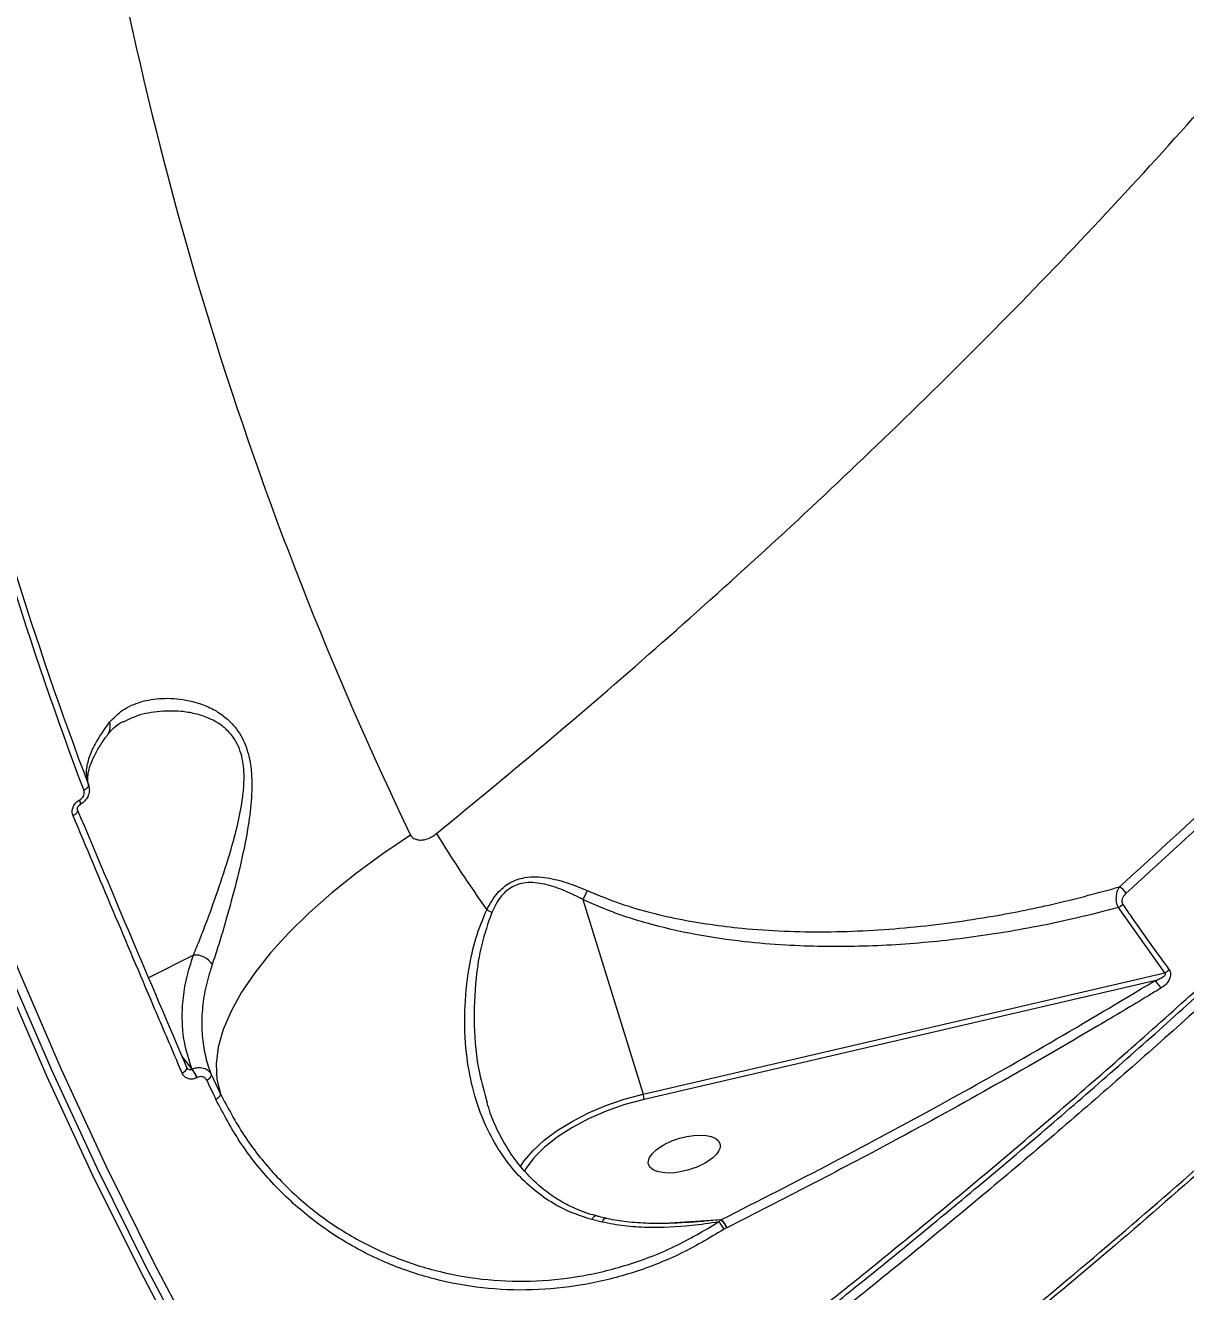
# Model space of a CAD drawing. Header units: millimetres. Extents: x -8092 to 6423, y -6886 to 5604.
# Drawn here: x 112.1 to 257.3, y -2273.8 to -2115.4 of the extents above; entities that cross this region are included whole.
import ezdxf

# ---------------------------------------------------------------- set-up
doc = ezdxf.new("R2010")
doc.units = ezdxf.units.MM
for name, color, linetype in [('DIKOM_ОБЪЕКТ', 7, 'Continuous'), ('DIKOM_РАЗМЕР_ЗОНА', 7, 'Continuous'), ('DIKOM_РАЗМЕР_ОБЪЕКТА', 7, 'Continuous')]:
    doc.layers.add(name, color=color, linetype=linetype)
doc.styles.add('style1', font='arial.ttf', dxfattribs={"width": 0.8})
doc.dimstyles.new('1-50', dxfattribs={"dimtxt": 300, "dimasz": 200, "dimexe": 100, "dimexo": 0, "dimgap": 100, "dimtad": 1, "dimtxsty": 'style1', "dimcen": 200, "dimclrd": 7, "dimclre": 7, "dimclrt": 7, "dimadec": 1, "dimazin": 2, "dimtfac": 1, "dimtmove": 0, "dimatfit": 2, "dimfxl": 0, "dimlwd": 25, "dimlwe": 18, "dimarcsym": 0})

# ---------------------------------------------------------------- blocks, each defined once
blk = doc.blocks.new('*D9')
at = {"layer": 'Defpoints', "color": 0, "transparency": 16777216}
for p in [(-8092.06, -86.27), (4664.84, -1471.84), (4664.84, -6785.92)]:
    blk.add_point(p, dxfattribs=at)
at = {"layer": 'DIKOM_РАЗМЕР_ЗОНА', "color": 7, "lineweight": 18, "transparency": 16777216}
for p, q in [((-8092.06, -86.27), (-8092.06, -6885.92)), ((4664.84, -1471.84), (4664.84, -6885.92))]:
    blk.add_line(p, q, dxfattribs=at)
at = {"layer": 'DIKOM_РАЗМЕР_ЗОНА', "color": 7, "lineweight": 25, "transparency": 16777216}
blk.add_line((-7892.06, -6785.92), (4464.84, -6785.92), dxfattribs=at)
at = {"layer": 'DIKOM_РАЗМЕР_ЗОНА', "color": 7, "transparency": 16777216}
for points in [[(-7892.06, -6752.58), (-7892.06, -6819.25), (-8092.06, -6785.92)], [(4464.84, -6752.58), (4464.84, -6819.25), (4664.84, -6785.92)]]:
    blk.add_solid(points, dxfattribs=at)
at = {"layer": 'DIKOM_РАЗМЕР_ЗОНА', "color": 7, "transparency": 16777216, "insert": (-2159.84, -6532.75), "char_height": 300, "attachment_point": 5, "style": 'style1'}
blk.add_mtext('12760', dxfattribs=at)
blk = doc.blocks.new('*D10')
at = {"layer": 'Defpoints', "color": 0, "transparency": 16777216}
for p in [(-65.22, 5603.5), (2870.75, -5504.88), (6323.39, -5504.88)]:
    blk.add_point(p, dxfattribs=at)
at = {"layer": 'DIKOM_РАЗМЕР_ЗОНА', "color": 7, "lineweight": 18, "transparency": 16777216}
for p, q in [((-65.22, 5603.5), (6423.39, 5603.5)), ((2870.75, -5504.88), (6423.39, -5504.88))]:
    blk.add_line(p, q, dxfattribs=at)
at = {"layer": 'DIKOM_РАЗМЕР_ЗОНА', "color": 7, "lineweight": 25, "transparency": 16777216}
blk.add_line((6323.39, 5403.5), (6323.39, -5304.88), dxfattribs=at)
at = {"layer": 'DIKOM_РАЗМЕР_ЗОНА', "color": 7, "transparency": 16777216}
for points in [[(6290.06, 5403.5), (6356.72, 5403.5), (6323.39, 5603.5)], [(6290.06, -5304.88), (6356.72, -5304.88), (6323.39, -5504.88)]]:
    blk.add_solid(points, dxfattribs=at)
at = {"layer": 'DIKOM_РАЗМЕР_ЗОНА', "color": 7, "transparency": 16777216, "insert": (6070.22, 308.83), "char_height": 300, "attachment_point": 5, "rotation": 90, "style": 'style1'}
blk.add_mtext('11100', dxfattribs=at)
blk = doc.blocks.new('*D11')
at = {"layer": 'Defpoints', "color": 0, "transparency": 16777216}
for p in [(-6092.06, -310.77), (2568.27, -2361.54), (2568.27, -4925.78)]:
    blk.add_point(p, dxfattribs=at)
at = {"layer": 'DIKOM_РАЗМЕР_ОБЪЕКТА', "color": 7, "lineweight": 18, "transparency": 16777216}
for p, q in [((-6092.06, -310.77), (-6092.06, -5025.78)), ((2568.27, -2361.54), (2568.27, -5025.78))]:
    blk.add_line(p, q, dxfattribs=at)
at = {"layer": 'DIKOM_РАЗМЕР_ОБЪЕКТА', "color": 7, "lineweight": 25, "transparency": 16777216}
blk.add_line((-5892.06, -4925.78), (2368.27, -4925.78), dxfattribs=at)
at = {"layer": 'DIKOM_РАЗМЕР_ОБЪЕКТА', "color": 7, "transparency": 16777216}
for points in [[(-5892.06, -4892.44), (-5892.06, -4959.11), (-6092.06, -4925.78)], [(2368.27, -4892.44), (2368.27, -4959.11), (2568.27, -4925.78)]]:
    blk.add_solid(points, dxfattribs=at)
at = {"layer": 'DIKOM_РАЗМЕР_ОБЪЕКТА', "color": 7, "transparency": 16777216, "insert": (-2605.9, -4672.61), "char_height": 300, "attachment_point": 5, "style": 'style1'}
blk.add_mtext('8660', dxfattribs=at)

msp = doc.modelspace()

# ---------------------------------------------------------------- linework, layer by layer
at = {"layer": 'DIKOM_ОБЪЕКТ', "color": 7, "linetype": 'Continuous', "lineweight": 15}
for p, q in [((122.445, -2204.053), (122.468, -2204.02)), ((120.069, -2210.417), (120.03, -2210.265)), ((118.858, -2212.319), (118.881, -2212.307)), ((181.841, -2224.743), (189.38, -2249.087)), ((254.652, -2233.931), (248.847, -2225.741)), ((133.131, -2231.699), (127.517, -2234.542)), ((189.38, -2249.087), (254.652, -2233.931)), ((253.375, -2234.919), (189.506, -2249.75)), ((131.73, -2244.433), (132.943, -2245.969)), ((132.306, -2245.756), (132.272, -2245.706)), ((132.347, -2245.816), (132.314, -2245.752)), ((132.943, -2245.969), (132.966, -2245.956)), ((133.6, -2247.017), (133.576, -2247.03)), ((174.028, -2258.238), (174.441, -2257.573)), ((184.258, -2265.092), (182.992, -2264.779)), ((192.077, -2265.232), (199.201, -2264.778)), ((197.099, -2264.954), (199.167, -2264.785)), ((198.847, -2265.074), (199.167, -2264.785)), ((199.167, -2264.785), (199.201, -2264.778)), ((199.831, -2265.827), (199.531, -2265.995)), ((199.873, -2265.807), (199.831, -2265.827))]:
    msp.add_line(p, q, dxfattribs=at)
at = {"layer": 'DIKOM_ОБЪЕКТ', "color": 7, "linetype": 'Continuous', "lineweight": 15, "flags": 128}
for points in [[(73.37, -2055.873), (73.583, -2068.629), (74.17, -2081.41), (75.131, -2094.208), (76.466, -2107.015), (78.173, -2119.821), (80.252, -2132.618), (82.701, -2145.399), (85.518, -2158.155), (88.702, -2170.877), (92.251, -2183.557), (96.162, -2196.188), (100.433, -2208.759), (105.06, -2221.264), (110.042, -2233.694), (115.374, -2246.041), (121.053, -2258.296), (127.076, -2270.453), (133.438, -2282.502), (140.136, -2294.436), (147.164, -2306.248), (154.519, -2317.928)], [(153.97, -2318.755), (146.611, -2307.067), (139.578, -2295.249), (132.876, -2283.307), (126.51, -2271.25), (120.484, -2259.086), (114.801, -2246.822), (109.465, -2234.468), (104.481, -2222.03), (99.85, -2209.517), (95.577, -2196.938), (91.663, -2184.3), (88.112, -2171.611), (84.926, -2158.881), (82.107, -2146.117), (79.656, -2133.328), (77.576, -2120.522), (75.868, -2107.708), (74.532, -2094.894), (73.571, -2082.088), (72.983, -2069.298), (72.771, -2056.534)], [(74.654, -2056.181), (74.866, -2068.907), (75.452, -2081.657), (76.411, -2094.425), (77.743, -2107.201), (79.446, -2119.977), (81.52, -2132.744), (83.963, -2145.495), (86.774, -2158.22), (89.95, -2170.912), (93.491, -2183.562), (97.392, -2196.162), (101.653, -2208.704), (106.27, -2221.179), (111.239, -2233.579), (116.559, -2245.897), (122.224, -2258.123), (128.233, -2270.251), (134.58, -2282.271), (141.261, -2294.177), (148.273, -2305.961), (155.61, -2317.614)], [(119.418, -2211.072), (119.561, -2210.994), (119.689, -2210.91), (119.801, -2210.821), (119.891, -2210.729), (119.958, -2210.638), (119.999, -2210.551), (120.014, -2210.468), (120.002, -2210.394)], [(118.858, -2212.319), (118.911, -2212.458), (118.952, -2212.582), (118.981, -2212.688), (118.994, -2212.774), (118.994, -2212.836), (118.979, -2212.873), (118.968, -2212.88)], [(118.881, -2212.307), (118.935, -2212.445), (118.976, -2212.569), (119.004, -2212.676), (119.018, -2212.761), (119.017, -2212.824), (119.002, -2212.861), (118.993, -2212.868)], [(118.073, -2214.261), (118.233, -2214.167), (118.374, -2214.065), (118.491, -2213.958), (118.581, -2213.851), (118.639, -2213.746), (118.663, -2213.648), (118.653, -2213.561), (118.648, -2213.546)], [(160.313, -2216.69), (156.821, -2219.031), (153.524, -2221.443), (150.449, -2223.909), (147.619, -2226.408), (145.056, -2228.921), (142.78, -2231.43), (140.809, -2233.913), (139.158, -2236.353), (137.84, -2238.729), (136.865, -2241.023), (136.242, -2243.219), (135.974, -2245.298), (136.064, -2247.243), (136.511, -2249.042)], [(131.722, -2246.45), (131.882, -2246.358), (132.025, -2246.257), (132.143, -2246.153), (132.234, -2246.049), (132.294, -2245.949), (132.321, -2245.856), (132.313, -2245.774), (132.306, -2245.756)], [(134.802, -2247.352), (134.941, -2247.266), (135.067, -2247.174), (135.176, -2247.079), (135.264, -2246.984), (135.33, -2246.89), (135.371, -2246.801), (135.386, -2246.72), (135.375, -2246.649)], [(135.375, -2246.649), (135.516, -2246.948), (135.658, -2247.247), (135.8, -2247.547), (135.941, -2247.845), (136.084, -2248.145), (136.226, -2248.444), (136.368, -2248.743), (136.511, -2249.042)], [(174.441, -2257.573), (174.562, -2257.4), (175.636, -2256.12), (177.004, -2254.857), (178.638, -2253.639), (180.5, -2252.493), (182.551, -2251.444), (184.747, -2250.513), (187.04, -2249.722), (189.38, -2249.087)], [(189.506, -2249.75), (187.112, -2250.404), (184.772, -2251.227), (182.543, -2252.197), (180.477, -2253.292), (178.626, -2254.486), (177.034, -2255.749), (175.739, -2257.051), (174.773, -2258.36), (174.516, -2258.817)], [(184.258, -2265.092), (184.399, -2264.85), (184.534, -2264.687), (184.657, -2264.611), (184.726, -2264.609)]]:
    msp.add_lwpolyline(points, dxfattribs=at)
at = {"layer": 'DIKOM_ОБЪЕКТ', "color": 7, "linetype": 'Continuous', "lineweight": 15}
for centre, radius, start, end in [((574.279, -2017.262), 459.498, 188.68898, 205.72242), ((560.87, -2043.678), 471.337, 193.69701, 200.71432), ((560.6, -2044.236), 471.674, 193.69701, 200.71434), ((121.105, -2203.112), 1.638, 326.34806, 19.05592), ((318.867, -2120.875), 182.398, 211.61784, 215.20198), ((247.853, -2225.183), 2.315, 31.81708, 60.68511), ((247.714, -2223.596), 2.427, 297.85164, 313.72659), ((164.295, -2236.783), 12.1, 59.39701, 62.80345), ((133.382, -2234.176), 2.49, 32.16115, 95.80228), ((253.444, -2231.779), 2.468, 299.31162, 314.98727), ((252.481, -2236.464), 1.785, 20.41353, 59.94873), ((129.433, -2248.784), 4.499, 22.94485, 38.73145), ((129.453, -2248.774), 4.504, 22.95548, 38.72556), ((580.763, -2037.092), 493.042, 205.24281, 205.55086), ((186.848, -2249.913), 2.663, 3.52425, 18.08317), ((197.631, -2266.497), 2.3, 16.9222, 48.08718), ((197.612, -2266.548), 2.379, 18.16485, 48.10559)]:
    msp.add_arc(centre, radius, start, end, dxfattribs=at)
msp.add_ellipse((194.542, -2256.577), major_axis=(4.462, 1.322), ratio=0.44303, dxfattribs=at)
for points, knots in [([(163.543, -2216.498), (168.355, -2212.541), (177.978, -2204.626), (191.943, -2192.542), (205.526, -2180.328), (219.116, -2167.568), (232.58, -2154.328), (245.802, -2140.65), (258.424, -2126.88), (270.371, -2113.066), (281.583, -2099.261), (291.703, -2085.916), (300.748, -2073.067), (308.761, -2060.737), (315.97, -2048.586), (322.313, -2036.67), (327.746, -2025.037), (332.242, -2013.706), (335.737, -2002.74), (338.196, -1992.14), (339.541, -1982.087), (339.766, -1972.803), (338.889, -1964.353), (337.354, -1957.41), (335.679, -1953.505), (334.998, -1951.918)], [0, 0, 0, 0, 0.0400049, 0.0800095, 0.1204124, 0.1608152, 0.2054797, 0.2501786, 0.2948428, 0.3408233, 0.3868421, 0.4328216, 0.4760812, 0.5193731, 0.5626317, 0.6071388, 0.6516823, 0.6961891, 0.7423061, 0.7884231, 0.8352025, 0.881982, 0.925918, 0.9698885, 1, 1, 1, 1]), ([(155.61, -2317.614), (159.34, -2314.992), (169.387, -2307.928), (185.444, -2296.161), (203.614, -2282.29), (221.451, -2268.056), (238.885, -2253.502), (255.84, -2238.67), (271.946, -2223.886), (287.166, -2209.2), (301.485, -2194.659), (315.136, -2180.025), (328.043, -2165.347), (340.14, -2150.675), (351.162, -2136.333), (361.095, -2122.361), (369.953, -2108.793), (377.878, -2095.408), (384.802, -2082.26), (390.677, -2069.403), (395.372, -2057.12), (398.901, -2045.437), (401.292, -2034.376), (402.623, -2023.733), (402.69, -2013.654), (402.229, -2006.766), (401.404, -2003.481), (401.323, -2003.161)], [0, 0, 0, 0, 0.0245685, 0.0661874, 0.1078383, 0.1494571, 0.1922848, 0.2351474, 0.2779752, 0.3195941, 0.3612449, 0.4028639, 0.4456916, 0.4885542, 0.5313819, 0.5730004, 0.6146509, 0.6562691, 0.6990964, 0.7419585, 0.7847856, 0.8264042, 0.868055, 0.9096736, 0.9525012, 0.9953637, 1, 1, 1, 1]), ([(172.159, -2306.611), (174.298, -2305.062), (179.536, -2301.268), (187.74, -2295.162), (196.768, -2288.317), (205.644, -2281.434), (214.376, -2274.516), (222.966, -2267.557), (231.419, -2260.557), (239.734, -2253.513), (247.916, -2246.425), (255.966, -2239.288), (263.888, -2232.101), (271.672, -2224.871), (279.295, -2217.621), (286.723, -2210.38), (293.936, -2203.168), (300.932, -2195.99), (307.713, -2188.841), (314.283, -2181.72), (320.645, -2174.624), (326.799, -2167.551), (332.747, -2160.499), (338.492, -2153.466), (344.034, -2146.449), (349.372, -2139.451), (354.493, -2132.489), (359.375, -2125.591), (363.998, -2118.782), (368.359, -2112.069), (372.46, -2105.451), (376.304, -2098.923), (379.892, -2092.483), (383.226, -2086.129), (386.306, -2079.86), (389.132, -2073.673), (391.705, -2067.568), (394.025, -2061.543), (396.088, -2055.609), (397.884, -2049.788), (399.406, -2044.105), (400.649, -2038.568), (401.616, -2033.178), (402.307, -2027.933), (402.723, -2022.829), (402.862, -2017.868), (402.734, -2013.043), (402.303, -2008.372), (401.885, -2005.172), (401.532, -2003.572), (401.502, -2003.433)], [0, 0, 0, 0, 0.0148391, 0.0363252, 0.0577122, 0.0790247, 0.1002866, 0.1215225, 0.1427567, 0.1640089, 0.1852996, 0.2066537, 0.2280946, 0.2496472, 0.2712479, 0.2927745, 0.3141946, 0.3355334, 0.3568147, 0.3780634, 0.3993036, 0.420557, 0.4418426, 0.4631845, 0.4846066, 0.5061337, 0.5277481, 0.5493322, 0.5707972, 0.5921744, 0.6134876, 0.6347618, 0.6560208, 0.6772885, 0.6985815, 0.7199239, 0.7413391, 0.7628515, 0.7844713, 0.806088, 0.8276029, 0.8490185, 0.8703574, 0.8916418, 0.9128936, 0.9341343, 0.9553849, 0.9766596, 0.99798, 1, 1, 1, 1]), ([(94.504, -2115.94), (94.311, -2114.181), (93.923, -2110.664), (94.192, -2105.313), (95.055, -2100.024), (96.5, -2094.851), (98.503, -2089.755), (101.059, -2084.802), (104.108, -2080.04), (107.605, -2075.524), (111.513, -2071.312), (115.757, -2067.439), (120.25, -2063.964), (124.928, -2060.94), (129.717, -2058.328), (132.971, -2056.973), (134.596, -2056.296)], [0, 0, 0, 0, 0.0751078, 0.1502156, 0.2212816, 0.2925779, 0.3636464, 0.4347697, 0.506123, 0.5772484, 0.6483396, 0.719658, 0.7907509, 0.8604289, 0.9303179, 1, 1, 1, 1]), ([(349.456, -2141.349), (347.346, -2144.112), (341.662, -2151.555), (331.631, -2163.847), (319.177, -2178.216), (305.73, -2192.831), (291.314, -2207.648), (275.951, -2222.619), (259.98, -2237.415), (243.471, -2251.989), (226.503, -2266.3), (208.799, -2280.581), (190.39, -2294.781), (171.324, -2308.846), (152.022, -2322.468), (132.554, -2335.609), (112.995, -2348.246), (93.027, -2360.584), (72.701, -2372.565), (52.083, -2384.139), (31.624, -2395.051), (11.394, -2405.279), (-8.55, -2414.817), (-28.532, -2423.819), (-48.483, -2432.232), (-68.33, -2440.01), (-87.637, -2446.982), (-106.351, -2453.143), (-124.432, -2458.506), (-142.174, -2463.159), (-159.5, -2467.054), (-176.338, -2470.159), (-191.64, -2472.309), (-205.481, -2473.639), (-217.959, -2474.284), (-229.875, -2474.319), (-241.187, -2473.734), (-251.777, -2472.538), (-261.594, -2470.741), (-269.742, -2468.651), (-274.45, -2467.001), (-276.367, -2466.329)], [0, 0, 0, 0, 0.0156521, 0.0421681, 0.0687042, 0.0952201, 0.1225064, 0.1498146, 0.1771006, 0.2036166, 0.2301528, 0.2566687, 0.2839548, 0.3112631, 0.3385491, 0.365065, 0.3916012, 0.4181171, 0.4454033, 0.4727115, 0.4999975, 0.5265135, 0.5530497, 0.5795656, 0.6068517, 0.6341599, 0.661446, 0.6879618, 0.714498, 0.7410139, 0.7682999, 0.7956082, 0.8228942, 0.8459724, 0.8690774, 0.8921825, 0.9155066, 0.9388306, 0.9615639, 0.9843486, 1, 1, 1, 1]), ([(248.987, -2223.164), (252.977, -2219.531), (260.957, -2212.266), (272.447, -2201.302), (283.601, -2190.306), (290.672, -2182.97), (294.208, -2179.302)], [0, 0, 0, 0, 0.2491217, 0.4982423, 0.7491218, 1, 1, 1, 1]), ([(295.104, -2180.032), (291.589, -2183.68), (284.559, -2190.976), (273.42, -2201.963), (261.891, -2212.97), (253.844, -2220.298), (249.821, -2223.963)], [0, 0, 0, 0, 0.2491216, 0.4982432, 0.7491213, 1, 1, 1, 1]), ([(122.653, -2202.577), (123.182, -2202.024), (124.255, -2200.901), (126.516, -2199.938), (129.179, -2199.487), (131.729, -2199.643), (133.921, -2200.195), (135.515, -2200.863), (136.939, -2201.765), (138.333, -2203.037), (139.628, -2205.035), (140.298, -2207.562), (140.475, -2209.926), (140.403, -2212.476), (140.021, -2215.532), (139.252, -2219.498), (138.188, -2223.851), (137.108, -2227.725), (136.202, -2230.73), (135.729, -2232.14), (135.49, -2232.85)], [0, 0, 0, 0, 0.0717888, 0.1456297, 0.2211696, 0.2985179, 0.3406367, 0.3832922, 0.4161023, 0.4496116, 0.4986446, 0.547792, 0.5804517, 0.6139739, 0.6704373, 0.7283201, 0.8119548, 0.8980756, 0.9486869, 1, 1, 1, 1]), ([(133.131, -2231.699), (133.414, -2231.021), (133.984, -2229.656), (135.069, -2226.817), (136.391, -2223.128), (137.71, -2219.044), (138.724, -2215.268), (139.282, -2212.431), (139.5, -2210.025), (139.455, -2207.856), (138.901, -2205.521), (137.676, -2203.762), (136.326, -2202.691), (134.924, -2201.962), (133.326, -2201.461), (131.131, -2201.115), (128.544, -2201.183), (126.115, -2201.658), (124.884, -2202.304), (124.444, -2202.534)], [0, 0, 0, 0, 0.0575854, 0.1159167, 0.2111904, 0.3089562, 0.3721879, 0.4366496, 0.4719802, 0.5081787, 0.5599022, 0.6115506, 0.6469225, 0.6833244, 0.7301935, 0.7777482, 0.8635542, 0.9512391, 1, 1, 1, 1]), ([(120.002, -2210.394), (119.878, -2209.86), (119.652, -2208.877), (120.009, -2207.151), (120.828, -2205.139), (121.981, -2203.521), (122.653, -2202.577)], [0, 0, 0, 0, 0.25807851, 0.47500413, 0.69407376, 1, 1, 1, 1]), ([(122.45, -2204.057), (122.684, -2203.787), (123.199, -2203.196), (123.871, -2202.69), (124.374, -2202.491), (124.434, -2202.467)], [0, 0, 0, 0, 0.424904, 0.9318637, 1, 1, 1, 1]), ([(119.944, -2209.926), (119.943, -2209.923), (119.893, -2209.725), (119.93, -2209.191), (120.114, -2208.254), (120.547, -2207.115), (121.266, -2205.798), (121.926, -2204.764), (122.421, -2204.147), (122.503, -2204.045)], [0, 0, 0, 0, 0.0031532, 0.1962115, 0.380742, 0.5761288, 0.7688996, 0.9617621, 1, 1, 1, 1]), ([(118.881, -2212.307), (118.896, -2212.299), (119.006, -2212.24), (119.195, -2212.089), (119.36, -2211.852), (119.459, -2211.589), (119.49, -2211.329), (119.44, -2211.151), (119.418, -2211.072)], [0, 0, 0, 0, 0.0339751, 0.2523227, 0.470546, 0.5979791, 0.8192798, 1, 1, 1, 1]), ([(120.002, -2210.394), (120.048, -2210.558), (120.152, -2210.924), (120.092, -2211.446), (119.895, -2211.97), (119.565, -2212.437), (119.184, -2212.728), (118.96, -2212.84), (118.93, -2212.855)], [0, 0, 0, 0, 0.1804608, 0.4028626, 0.5309577, 0.7496367, 0.9664013, 1, 1, 1, 1]), ([(118.073, -2214.261), (118.027, -2214.111), (117.937, -2213.81), (118.008, -2213.309), (118.228, -2212.849), (118.534, -2212.512), (118.767, -2212.373), (118.858, -2212.319)], [0, 0, 0, 0, 0.21824171, 0.43678111, 0.65307582, 0.86578713, 1, 1, 1, 1]), ([(131.722, -2246.45), (131.483, -2245.892), (130.29, -2243.099), (125.688, -2232.314), (121.414, -2222.182), (118.073, -2214.261)], [0, 0, 0, 0, 0.0517098, 0.258553, 1, 1, 1, 1]), ([(118.609, -2213.487), (120.859, -2218.828), (125.359, -2229.51), (129.967, -2240.307), (132.272, -2245.706)], [0, 0, 0, 0, 0.4999184, 1, 1, 1, 1]), ([(118.649, -2213.545), (118.647, -2213.54), (118.63, -2213.509), (118.616, -2213.416), (118.64, -2213.265), (118.706, -2213.12), (118.805, -2212.995), (118.903, -2212.913), (118.957, -2212.89), (118.97, -2212.884)], [0, 0, 0, 0, 0.0478989, 0.2977597, 0.4809631, 0.6391667, 0.7981608, 0.9493726, 1, 1, 1, 1]), ([(118.96, -2212.885), (118.969, -2212.88), (118.98, -2212.875), (118.991, -2212.869), (118.993, -2212.868)], [0, 0, 0, 0, 0.7869766, 1, 1, 1, 1]), ([(160.313, -2216.69), (160.361, -2216.769), (160.46, -2216.934), (160.76, -2217.156), (161.194, -2217.302), (161.911, -2217.322), (162.544, -2217.124), (163.137, -2216.803), (163.381, -2216.62), (163.543, -2216.498)], [0, 0, 0, 0, 0.0767596, 0.1605333, 0.3174093, 0.4661391, 0.7625129, 0.8428617, 1, 1, 1, 1]), ([(169.825, -2226.021), (170.237, -2225.291), (170.988, -2223.963), (172.686, -2222.548), (174.853, -2221.816), (177.325, -2221.936), (179.928, -2222.607), (181.568, -2223.285), (182.397, -2223.627)], [0, 0, 0, 0, 0.1672648, 0.3043263, 0.4416772, 0.6370346, 0.8167244, 1, 1, 1, 1]), ([(181.841, -2224.735), (181.84, -2224.734), (181.678, -2224.64), (180.767, -2224.196), (179.123, -2223.405), (176.82, -2222.696), (174.651, -2222.519), (172.791, -2223.167), (171.367, -2224.49), (170.78, -2225.698), (170.454, -2226.369)], [0, 0, 0, 0, 0.0002794, 0.0414554, 0.2242979, 0.4065759, 0.5849829, 0.7124806, 0.8404475, 1, 1, 1, 1]), ([(182.397, -2223.627), (182.383, -2223.659), (182.302, -2223.851), (182.12, -2224.243), (181.94, -2224.561), (181.841, -2224.735)], [0, 0, 0, 0, 0.0844288, 0.5004637, 1, 1, 1, 1]), ([(182.397, -2223.627), (183.606, -2224.128), (187.259, -2225.642), (193.765, -2227.309), (202.562, -2228.564), (212.29, -2228.944), (222.801, -2228.366), (232.435, -2227.038), (241.178, -2225.299), (246.384, -2223.876), (248.987, -2223.164)], [0, 0, 0, 0, 0.0588115, 0.1777204, 0.2968174, 0.4509474, 0.6056238, 0.7600437, 0.8800195, 1, 1, 1, 1]), ([(248.847, -2225.741), (248.777, -2225.576), (248.636, -2225.244), (248.572, -2224.653), (248.624, -2224.054), (248.774, -2223.544), (248.925, -2223.274), (248.987, -2223.164)], [0, 0, 0, 0, 0.2022759, 0.4043229, 0.6105888, 0.8410573, 1, 1, 1, 1]), ([(181.841, -2224.743), (181.841, -2224.742), (181.84, -2224.739), (181.841, -2224.737), (181.841, -2224.735), (181.841, -2224.735)], [0, 0, 0, 0, 0.4624161, 0.8330894, 1, 1, 1, 1]), ([(248.847, -2225.741), (247.134, -2226.185), (242.484, -2227.39), (234.746, -2228.916), (225.635, -2230.142), (216.437, -2230.716), (208.554, -2230.604), (201.712, -2230.038), (195.907, -2229.195), (189.892, -2227.809), (185.203, -2226.253), (182.601, -2225.084), (181.841, -2224.743)], [0, 0, 0, 0, 0.0783334, 0.2125919, 0.3472663, 0.481793, 0.6158498, 0.6916666, 0.782072, 0.8726189, 0.962813, 1, 1, 1, 1]), ([(249.821, -2223.963), (249.706, -2224.079), (249.505, -2224.283), (249.327, -2224.635), (249.269, -2224.927), (249.291, -2225.168), (249.358, -2225.289), (249.391, -2225.35)], [0, 0, 0, 0, 0.31959667, 0.56182824, 0.7278819, 0.86399071, 1, 1, 1, 1]), ([(249.391, -2225.35), (249.738, -2225.852), (251.475, -2228.366), (253.412, -2231.089), (255.023, -2233.297), (255.188, -2233.524)], [0, 0, 0, 0, 0.1831631, 0.9158836, 1, 1, 1, 1]), ([(182.992, -2264.779), (182.043, -2264.482), (180.12, -2263.879), (177.5, -2262.426), (175.108, -2260.607), (172.9, -2258.321), (170.946, -2255.563), (169.245, -2252.177), (167.968, -2248.287), (167.162, -2243.722), (166.969, -2238.691), (167.459, -2233.877), (168.366, -2229.585), (169.336, -2227.216), (169.825, -2226.021)], [0, 0, 0, 0, 0.06379506, 0.12933941, 0.19569219, 0.26342479, 0.34225941, 0.42270711, 0.5170793, 0.61340371, 0.72540291, 0.83999709, 0.91932048, 1, 1, 1, 1]), ([(170.454, -2226.369), (169.996, -2227.688), (169.067, -2230.358), (168.352, -2235.126), (168.14, -2240.529), (168.626, -2245.803), (169.536, -2248.929), (169.898, -2250.174)], [0, 0, 0, 0, 0.17010654, 0.3443019, 0.58680542, 0.83554055, 1, 1, 1, 1]), ([(322.592, -2228.443), (318.958, -2232.294), (311.687, -2240.001), (300.049, -2251.626), (287.913, -2263.261), (275.086, -2275.04), (261.575, -2286.934), (247.389, -2298.915), (232.752, -2310.789), (217.267, -2322.86), (200.927, -2335.081), (183.744, -2347.397), (166.049, -2359.552), (147.881, -2371.494), (129.294, -2383.173), (110.718, -2394.32), (92.219, -2404.908), (73.858, -2414.925), (55.312, -2424.546), (36.64, -2433.719), (17.906, -2442.399), (-0.464, -2450.389), (-18.413, -2457.676), (-35.898, -2464.268), (-53.221, -2470.277), (-70.311, -2475.656), (-87.103, -2480.369), (-102.165, -2484.053), (-115.575, -2486.872), (-127.474, -2488.995), (-139.01, -2490.659), (-150.139, -2491.855), (-160.812, -2492.58), (-171.027, -2492.827), (-180.823, -2492.633), (-186.939, -2492.099), (-189.997, -2491.833)], [0, 0, 0, 0, 0.0277653, 0.0555639, 0.0833623, 0.1111275, 0.1400313, 0.1689729, 0.1979143, 0.2268179, 0.2582448, 0.2896958, 0.3211226, 0.3534672, 0.3858384, 0.4181831, 0.449506, 0.480853, 0.5121758, 0.5444125, 0.5766757, 0.6089124, 0.6401609, 0.6714336, 0.702682, 0.7348412, 0.7670266, 0.7991857, 0.8241463, 0.849107, 0.874267, 0.8994269, 0.9244695, 0.9495121, 0.9747561, 1, 1, 1, 1]), ([(132.966, -2245.956), (132.596, -2244.831), (131.966, -2242.913), (131.697, -2239.996), (131.788, -2237.33), (132.226, -2234.561), (132.829, -2232.653), (133.131, -2231.699)], [0, 0, 0, 0, 0.2590551, 0.4416272, 0.6241985, 0.8121012, 1, 1, 1, 1]), ([(135.49, -2232.85), (135.21, -2233.748), (134.65, -2235.542), (134.228, -2238.2), (134.127, -2240.814), (134.383, -2243.288), (134.847, -2245.222), (135.243, -2246.293), (135.375, -2246.649)], [0, 0, 0, 0, 0.1827995, 0.3655934, 0.5537491, 0.741901, 0.9141921, 1, 1, 1, 1]), ([(253.375, -2234.919), (253.556, -2234.85), (253.913, -2234.714), (254.344, -2234.49), (254.617, -2234.287), (254.722, -2234.154), (254.745, -2234.076), (254.743, -2234.037), (254.731, -2234.002), (254.706, -2233.964), (254.672, -2233.943), (254.652, -2233.931)], [0, 0, 0, 0, 0.3170054, 0.6271208, 0.7914584, 0.870422, 0.8978197, 0.9255158, 0.933286, 0.9603952, 1, 1, 1, 1]), ([(255.188, -2233.524), (255.241, -2233.611), (255.346, -2233.786), (255.387, -2234.109), (255.335, -2234.485), (255.123, -2234.966), (254.712, -2235.459), (254.337, -2235.717), (254.154, -2235.842)], [0, 0, 0, 0, 0.1098401, 0.2200802, 0.3257062, 0.4925094, 0.7537035, 1, 1, 1, 1]), ([(199.201, -2264.778), (203.884, -2262.399), (213.251, -2257.642), (226.938, -2250.253), (240.371, -2242.699), (249.041, -2237.512), (253.375, -2234.919)], [0, 0, 0, 0, 0.2492701, 0.4985384, 0.7492691, 1, 1, 1, 1]), ([(254.154, -2235.842), (253.639, -2236.154), (251.06, -2237.718), (244.288, -2241.76), (233.662, -2247.885), (218.27, -2256.391), (206.817, -2262.253), (199.873, -2265.807)], [0, 0, 0, 0, 0.0299898, 0.1499528, 0.3900717, 0.6301913, 1, 1, 1, 1]), ([(231.904, -2281.057), (236.283, -2277.439), (245.042, -2270.203), (257.768, -2259.214), (270.204, -2248.145), (278.17, -2240.713), (282.153, -2236.998)], [0, 0, 0, 0, 0.2490996, 0.4981996, 0.749099, 1, 1, 1, 1]), ([(282.154, -2237.753), (278.208, -2241.433), (270.316, -2248.794), (257.94, -2259.812), (245.213, -2270.804), (236.411, -2278.076), (232.009, -2281.712)], [0, 0, 0, 0, 0.2490987, 0.4981989, 0.749099, 1, 1, 1, 1]), ([(132.347, -2245.816), (132.357, -2245.832), (132.401, -2245.9), (132.518, -2245.98), (132.683, -2246.034), (132.833, -2246.024), (132.912, -2245.984), (132.943, -2245.969)], [0, 0, 0, 0, 0.0826887, 0.3507712, 0.6049728, 0.8475357, 1, 1, 1, 1]), ([(132.966, -2245.956), (133.158, -2245.885), (133.561, -2245.736), (134.115, -2245.747), (134.624, -2245.891), (135.072, -2246.159), (135.274, -2246.485), (135.375, -2246.649)], [0, 0, 0, 0, 0.2044311, 0.4300871, 0.5634131, 0.7802721, 1, 1, 1, 1]), ([(133.576, -2247.03), (133.482, -2247.073), (133.238, -2247.186), (132.808, -2247.234), (132.348, -2247.125), (131.952, -2246.862), (131.799, -2246.587), (131.722, -2246.45)], [0, 0, 0, 0, 0.134249, 0.3469718, 0.5632325, 0.7817187, 1, 1, 1, 1]), ([(134.802, -2247.352), (134.801, -2247.35), (134.757, -2247.26), (134.64, -2247.096), (134.42, -2246.956), (134.165, -2246.888), (133.89, -2246.891), (133.694, -2246.976), (133.6, -2247.017)], [0, 0, 0, 0, 0.00426816, 0.21978754, 0.43558015, 0.56824692, 0.79383782, 1, 1, 1, 1]), ([(135.939, -2249.747), (136.032, -2249.688), (136.217, -2249.571), (136.414, -2249.375), (136.529, -2249.187), (136.517, -2249.09), (136.511, -2249.042)], [0, 0, 0, 0, 0.2500352, 0.5000492, 0.7499891, 1, 1, 1, 1]), ([(136.511, -2249.042), (137.45, -2250.812), (139.322, -2254.343), (143.033, -2259.02), (147.328, -2263.139), (152.192, -2266.584), (157.529, -2269.306), (163.226, -2271.24), (169.186, -2272.353), (175.294, -2272.613), (181.43, -2272.018), (187.482, -2270.554), (193.364, -2268.312), (197.018, -2266.154), (198.847, -2265.074)], [0, 0, 0, 0, 0.08357671, 0.16665171, 0.24975117, 0.33332849, 0.41625835, 0.49979674, 0.58300895, 0.6660814, 0.74977058, 0.83278751, 0.91628915, 1, 1, 1, 1]), ([(199.531, -2265.995), (197.668, -2267.096), (193.945, -2269.298), (187.944, -2271.592), (181.774, -2273.093), (175.509, -2273.713), (169.276, -2273.459), (163.194, -2272.335), (157.377, -2270.373), (151.931, -2267.607), (146.966, -2264.099), (142.587, -2259.909), (138.802, -2255.148), (136.894, -2251.548), (135.939, -2249.747)], [0, 0, 0, 0, 0.0836186, 0.167166, 0.2504175, 0.3338523, 0.4173034, 0.5004883, 0.5837388, 0.6671387, 0.7504582, 0.8333969, 0.9166266, 1, 1, 1, 1]), ([(183.463, -2264.267), (183.444, -2264.264), (182.696, -2264.118), (181.297, -2263.588), (179.315, -2262.666), (177.453, -2261.447), (175.696, -2259.971), (174.06, -2258.212), (172.579, -2256.194), (171.301, -2253.928), (170.395, -2251.905), (170.008, -2250.604), (169.881, -2250.176)], [0, 0, 0, 0, 0.0027588, 0.1060723, 0.2108687, 0.3171818, 0.430406, 0.5492449, 0.673632, 0.8026638, 0.9349929, 1, 1, 1, 1]), ([(182.992, -2264.779), (183.005, -2264.754), (183.089, -2264.597), (183.242, -2264.382), (183.39, -2264.255), (183.443, -2264.305), (183.453, -2264.314)], [0, 0, 0, 0, 0.07621122, 0.4741512, 0.89973913, 1, 1, 1, 1]), ([(184.724, -2264.6), (184.446, -2264.54), (184.022, -2264.448), (183.602, -2264.323), (183.457, -2264.281)], [0, 0, 0, 0, 0.6572439, 1, 1, 1, 1]), ([(193.868, -2265.171), (193.703, -2265.186), (192.458, -2265.302), (190.254, -2265.299), (187.462, -2265.101), (185.65, -2264.857), (184.823, -2264.623), (184.729, -2264.596)], [0, 0, 0, 0, 0.0540783, 0.4077304, 0.7134764, 0.9675476, 1, 1, 1, 1]), ([(192.638, -2265.225), (194.015, -2265.157), (195.505, -2265.084), (196.986, -2264.963), (197.099, -2264.954)], [0, 0, 0, 0, 0.9238647, 1, 1, 1, 1]), ([(198.847, -2265.074), (197.73, -2265.24), (194.785, -2265.677), (190.819, -2265.847), (187.046, -2265.635), (185.187, -2265.273), (184.258, -2265.092)], [0, 0, 0, 0, 0.2319366, 0.611515, 0.8058737, 1, 1, 1, 1]), ([(199.531, -2265.995), (199.484, -2265.907), (199.388, -2265.728), (199.206, -2265.462), (199.016, -2265.228), (198.903, -2265.124), (198.847, -2265.074)], [0, 0, 0, 0, 0.243648, 0.4999471, 0.7563124, 1, 1, 1, 1])]:
    msp.add_open_spline(points, degree=3, knots=knots, dxfattribs=at)

# ---------------------------------------------------------------- dimensions: what is measured, and where the dimension line sits
at = {"layer": 'DIKOM_РАЗМЕР_ЗОНА'}
dim = msp.add_linear_dim(base=(6323.39, -5504.88), p1=(-65.219, 5603.501), p2=(2870.746, -5504.88), angle=90, text='11100', dimstyle='1-50', dxfattribs=at)
dim.commit()
dim.dimension.update_dxf_attribs({"geometry": '*D10', "text_midpoint": (6323.39, 308.825), "dimtype": 160})
dim = msp.add_linear_dim(base=(4664.839, -6785.918), p1=(-8092.064, -86.271), p2=(4664.839, -1471.84), text='12760', dimstyle='1-50', dxfattribs=at)
dim.commit()
dim.dimension.update_dxf_attribs({"geometry": '*D9', "text_midpoint": (-2159.843, -6785.918), "dimtype": 160})
at = {"layer": 'DIKOM_РАЗМЕР_ОБЪЕКТА'}
dim = msp.add_linear_dim(base=(2568.274, -4925.777), p1=(-6092.064, -310.768), p2=(2568.274, -2361.54), text='8660', dimstyle='1-50', dxfattribs=at)
dim.commit()
dim.dimension.update_dxf_attribs({"geometry": '*D11', "text_midpoint": (-2605.904, -4925.777), "dimtype": 160})

doc.saveas('drawing.dxf')
